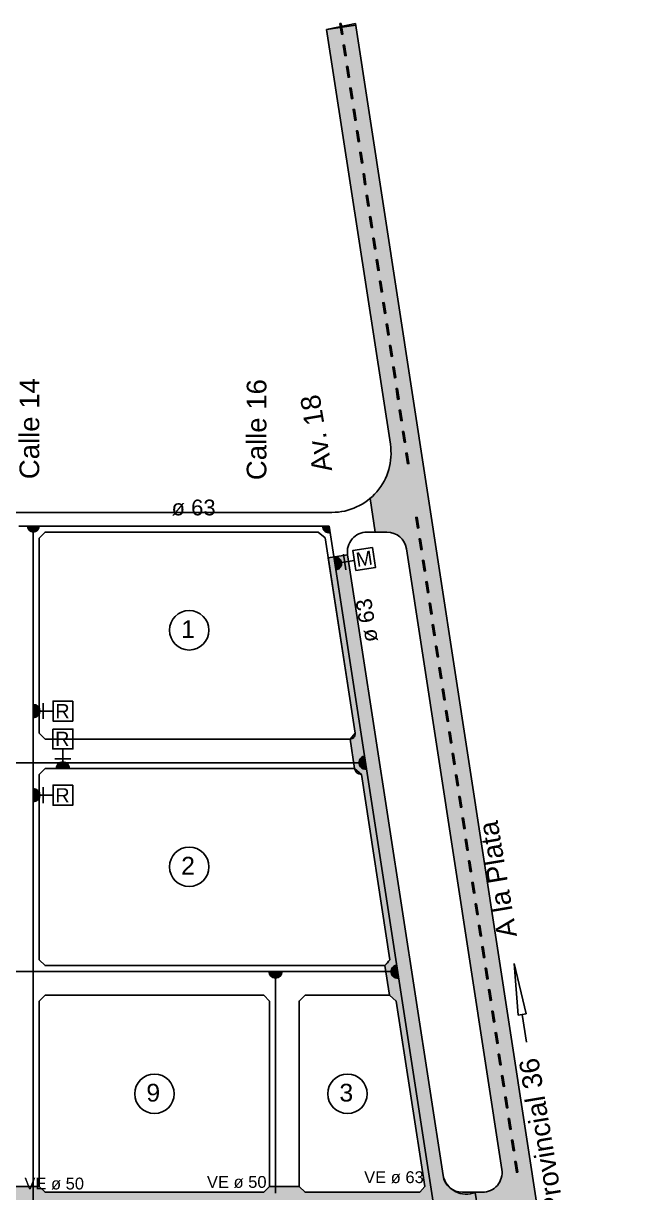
# Model space of a CAD drawing. Extents: x -48 to 13651, y -112 to 3468.
# Drawn here: x 6935 to 7241, y 1734 to 2327 of the extents above; entities that cross this region are included whole.
import ezdxf

# ---------------------------------------------------------------- set-up
doc = ezdxf.new("R2010")
doc.units = 0
doc.header["$LTSCALE"] = 6
doc.header["$MEASUREMENT"] = 0
doc.linetypes.add('DASHED', pattern=[19.05, 12.7, -6.35])
doc.layers.get('0').update_dxf_attribs({"linetype": 'CONTINUOUS'})
for name, color, linetype in [('01', 1, 'CONTINUOUS'), ('02', 2, 'CONTINUOUS'), ('Asfalto', 251, 'CONTINUOUS'), ('Caño 50mm', 1, 'CONTINUOUS'), ('Caño 75mm', 2, 'CONTINUOUS'), ('llaves', 3, 'CONTINUOUS'), ('NOMENCLATURA CAÑOS', 3, 'CONTINUOUS'), ('Pavimento', 253, 'CONTINUOUS'), ('RED SEC', 150, 'CONTINUOUS')]:
    doc.layers.add(name, color=color, linetype=linetype)
doc.styles.add('DATOS', font='arial.ttf')

msp = doc.modelspace()

# ---------------------------------------------------------------- hatches: boundary and pattern name
at = {"layer": 'Asfalto', "linetype": 'DASHED'}
h = msp.add_hatch(color=256, dxfattribs=at)
h.paths.add_polyline_path([(7103.449, 2325.985), (7096.424, 2324.905), (7096.958, 2321.438), (7096.278, 2321.334), (7095.745, 2324.8), (7088.693, 2323.715), (7121.062, 2113.319, -0.260591), (7110.823, 2085.885), (7113.419, 2068.758), (7119.338, 2068.758, -0.3701783), (7129.222, 2060.278), (7177.683, 1745.278, -0.459664), (7167.8, 1733.758), (7164.439, 1733.758, -0.0052273), (7164.203, 1733.661), (7166.462, 1718.758), (7173.184, 1718.758, -0.3701783), (7183.068, 1710.278), (7197.61, 1615.758), (7204.828, 1615.758), (7204.389, 1618.616), (7205.068, 1618.721), (7205.524, 1615.758), (7212.715, 1615.758)])
h.paths.add_polyline_path([(7133.991, 2076.2), (7134.671, 2076.304), (7135.509, 2070.857), (7134.829, 2070.752)], flags=16)
h.paths.add_polyline_path([(7129.801, 2103.437), (7128.963, 2108.884), (7129.642, 2108.989), (7130.48, 2103.541)], flags=16)
h.paths.add_polyline_path([(7135.667, 2065.305), (7136.347, 2065.409), (7137.185, 2059.962), (7136.505, 2059.858)], flags=16)
h.paths.add_polyline_path([(7128.125, 2114.332), (7127.287, 2119.779), (7127.966, 2119.884), (7128.804, 2114.436)], flags=16)
h.paths.add_polyline_path([(7137.343, 2054.41), (7138.023, 2054.515), (7138.861, 2049.067), (7138.182, 2048.963)], flags=16)
h.paths.add_polyline_path([(7126.449, 2125.227), (7125.611, 2130.674), (7126.29, 2130.779), (7127.128, 2125.331)], flags=16)
h.paths.add_polyline_path([(7139.02, 2043.515), (7139.699, 2043.62), (7140.537, 2038.172), (7139.858, 2038.068)], flags=16)
h.paths.add_polyline_path([(7124.772, 2136.121), (7123.934, 2141.569), (7124.614, 2141.673), (7125.452, 2136.226)], flags=16)
h.paths.add_polyline_path([(7140.696, 2032.62), (7141.375, 2032.725), (7142.213, 2027.278), (7141.534, 2027.173)], flags=16)
h.paths.add_polyline_path([(7123.096, 2147.016), (7122.258, 2152.464), (7122.938, 2152.568), (7123.776, 2147.121)], flags=16)
h.paths.add_polyline_path([(7142.372, 2021.726), (7143.051, 2021.83), (7143.889, 2016.383), (7143.21, 2016.278)], flags=16)
h.paths.add_polyline_path([(7121.42, 2157.911), (7120.582, 2163.359), (7121.262, 2163.463), (7122.1, 2158.016)], flags=16)
h.paths.add_polyline_path([(7144.048, 2010.831), (7144.727, 2010.935), (7145.566, 2005.488), (7144.886, 2005.383)], flags=16)
h.paths.add_polyline_path([(7119.744, 2168.806), (7118.906, 2174.253), (7119.586, 2174.358), (7120.424, 2168.91)], flags=16)
h.paths.add_polyline_path([(7145.724, 1999.936), (7146.404, 2000.04), (7147.242, 1994.593), (7146.562, 1994.488)], flags=16)
h.paths.add_polyline_path([(7118.068, 2179.701), (7117.23, 2185.148), (7117.909, 2185.253), (7118.747, 2179.805)], flags=16)
h.paths.add_polyline_path([(7147.4, 1989.041), (7148.08, 1989.146), (7148.918, 1983.698), (7148.238, 1983.594)], flags=16)
h.paths.add_polyline_path([(7116.392, 2190.596), (7115.554, 2196.043), (7116.233, 2196.148), (7117.071, 2190.7)], flags=16)
h.paths.add_polyline_path([(7149.076, 1978.146), (7149.756, 1978.251), (7150.594, 1972.803), (7149.914, 1972.699)], flags=16)
h.paths.add_polyline_path([(7114.716, 2201.49), (7113.878, 2206.938), (7114.557, 2207.042), (7115.395, 2201.595)], flags=16)
h.paths.add_polyline_path([(7150.752, 1967.251), (7151.432, 1967.356), (7152.27, 1961.908), (7151.591, 1961.804)], flags=16)
h.paths.add_polyline_path([(7113.04, 2212.385), (7112.202, 2217.833), (7112.881, 2217.937), (7113.719, 2212.49)], flags=16)
h.paths.add_polyline_path([(7152.429, 1956.357), (7153.108, 1956.461), (7153.946, 1951.014), (7153.267, 1950.909)], flags=16)
h.paths.add_polyline_path([(7111.363, 2223.28), (7110.525, 2228.728), (7111.205, 2228.832), (7112.043, 2223.385)], flags=16)
h.paths.add_polyline_path([(7154.105, 1945.462), (7154.784, 1945.566), (7155.622, 1940.119), (7154.943, 1940.014)], flags=16)
h.paths.add_polyline_path([(7109.687, 2234.175), (7108.849, 2239.622), (7109.529, 2239.727), (7110.367, 2234.28)], flags=16)
h.paths.add_polyline_path([(7155.781, 1934.567), (7156.46, 1934.671), (7157.298, 1929.224), (7156.619, 1929.119)], flags=16)
h.paths.add_polyline_path([(7108.011, 2245.07), (7107.173, 2250.517), (7107.853, 2250.622), (7108.691, 2245.174)], flags=16)
h.paths.add_polyline_path([(7157.457, 1923.672), (7158.137, 1923.777), (7158.975, 1918.329), (7158.295, 1918.225)], flags=16)
h.paths.add_polyline_path([(7106.335, 2255.965), (7105.497, 2261.412), (7106.177, 2261.517), (7107.015, 2256.069)], flags=16)
h.paths.add_polyline_path([(7159.133, 1912.777), (7159.813, 1912.882), (7160.651, 1907.434), (7159.971, 1907.33)], flags=16)
h.paths.add_polyline_path([(7104.659, 2266.859), (7103.821, 2272.307), (7104.5, 2272.411), (7105.338, 2266.964)], flags=16)
h.paths.add_polyline_path([(7160.809, 1901.882), (7161.489, 1901.987), (7162.327, 1896.539), (7161.647, 1896.435)], flags=16)
h.paths.add_polyline_path([(7102.983, 2277.754), (7102.145, 2283.202), (7102.824, 2283.306), (7103.662, 2277.859)], flags=16)
h.paths.add_polyline_path([(7162.485, 1890.987), (7163.165, 1891.092), (7164.003, 1885.645), (7163.323, 1885.54)], flags=16)
h.paths.add_polyline_path([(7101.307, 2288.649), (7100.469, 2294.097), (7101.148, 2294.201), (7101.986, 2288.754)], flags=16)
h.paths.add_polyline_path([(7164.162, 1880.093), (7164.841, 1880.197), (7165.679, 1874.75), (7165, 1874.645)], flags=16)
h.paths.add_polyline_path([(7099.631, 2299.544), (7098.792, 2304.991), (7099.472, 2305.096), (7100.31, 2299.649)], flags=16)
h.paths.add_polyline_path([(7165.838, 1869.198), (7166.517, 1869.302), (7167.355, 1863.855), (7166.676, 1863.75)], flags=16)
h.paths.add_polyline_path([(7097.954, 2310.439), (7097.116, 2315.886), (7097.796, 2315.991), (7098.634, 2310.543)], flags=16)
h.paths.add_polyline_path([(7167.514, 1858.303), (7168.193, 1858.407), (7169.031, 1852.96), (7168.352, 1852.856)], flags=16)
h.paths.add_polyline_path([(7169.19, 1847.408), (7169.869, 1847.513), (7170.707, 1842.065), (7170.028, 1841.961)], flags=16)
h.paths.add_polyline_path([(7170.866, 1836.513), (7171.546, 1836.618), (7172.384, 1831.17), (7171.704, 1831.066)], flags=16)
h.paths.add_polyline_path([(7172.542, 1825.618), (7173.222, 1825.723), (7174.06, 1820.276), (7173.38, 1820.171)], flags=16)
h.paths.add_polyline_path([(7174.218, 1814.724), (7174.898, 1814.828), (7175.736, 1809.381), (7175.056, 1809.276)], flags=16)
h.paths.add_polyline_path([(7175.894, 1803.829), (7176.574, 1803.933), (7177.412, 1798.486), (7176.732, 1798.381)], flags=16)
h.paths.add_polyline_path([(7177.571, 1792.934), (7178.25, 1793.038), (7179.088, 1787.591), (7178.409, 1787.486)], flags=16)
h.paths.add_polyline_path([(7179.247, 1782.039), (7179.926, 1782.144), (7180.764, 1776.696), (7180.085, 1776.592)], flags=16)
h.paths.add_polyline_path([(7180.923, 1771.144), (7181.602, 1771.249), (7182.44, 1765.801), (7181.761, 1765.697)], flags=16)
h.paths.add_polyline_path([(7182.599, 1760.249), (7183.278, 1760.354), (7184.117, 1754.907), (7183.437, 1754.802)], flags=16)
h.paths.add_polyline_path([(7184.275, 1749.355), (7184.955, 1749.459), (7185.793, 1744.012), (7185.113, 1743.907)], flags=16)
h.paths.add_polyline_path([(7189.303, 1716.67), (7189.983, 1716.775), (7190.821, 1711.327), (7190.142, 1711.223)], flags=16)
h.paths.add_polyline_path([(7190.98, 1705.775), (7191.659, 1705.88), (7192.497, 1700.432), (7191.818, 1700.328)], flags=16)
h.paths.add_polyline_path([(7192.656, 1694.88), (7193.335, 1694.985), (7194.173, 1689.537), (7193.494, 1689.433)], flags=16)
h.paths.add_polyline_path([(7194.332, 1683.986), (7195.011, 1684.09), (7195.849, 1678.643), (7195.17, 1678.538)], flags=16)
h.paths.add_polyline_path([(7196.008, 1673.091), (7196.687, 1673.195), (7197.526, 1667.748), (7196.846, 1667.643)], flags=16)
h.paths.add_polyline_path([(7197.684, 1662.196), (7198.364, 1662.3), (7199.202, 1656.853), (7198.522, 1656.748)], flags=16)
h.paths.add_polyline_path([(7199.36, 1651.301), (7200.04, 1651.406), (7200.878, 1645.958), (7200.198, 1645.854)], flags=16)
h.paths.add_polyline_path([(7201.036, 1640.406), (7201.716, 1640.511), (7202.554, 1635.063), (7201.874, 1634.959)], flags=16)
h.paths.add_polyline_path([(7202.713, 1629.511), (7203.392, 1629.616), (7204.23, 1624.168), (7203.551, 1624.064)], flags=16)
at = {"layer": 'Pavimento', "linetype": 'DASHED'}
msp.add_hatch(color=256, dxfattribs=at).paths.add_polyline_path([(7164.203, 1733.661, -0.2742616), (7151.904, 1735.596, -0.2032725), (7147.798, 1742.237), (7099.337, 2057.237), (7089.453, 2055.716), (7103.144, 1966.723, -0.459664), (7100.601, 1963.758), (7102.908, 1948.758), (7106.364, 1945.792), (7120.837, 1851.723), (7118.293, 1848.758), (7120.601, 1833.758), (7124.057, 1830.792), (7138.529, 1736.723), (7135.985, 1733.758), (7077.736, 1733.758), (7074.736, 1736.758), (7059.736, 1736.758), (7056.736, 1733.758), (6945.736, 1733.758), (6942.736, 1736.758), (6927.736, 1736.758), (6924.736, 1733.758), (6806.736, 1733.758), (6803.736, 1736.758), (6788.736, 1736.758), (6785.736, 1733.758), (6667.736, 1733.758), (6664.736, 1736.758), (6649.736, 1736.758), (6646.736, 1733.758), (6646.736, 1718.758), (6649.736, 1715.758), (6664.736, 1715.758), (6667.736, 1718.758), (6740.736, 1718.758), (6743.736, 1715.758), (6758.736, 1715.758), (6761.736, 1718.758), (6830.736, 1718.758), (6833.736, 1715.758), (6848.736, 1715.758), (6851.736, 1718.758), (6924.736, 1718.758), (6927.736, 1715.758), (6942.736, 1715.758), (6945.736, 1718.758), (7056.736, 1718.758), (7059.736, 1715.758), (7074.736, 1715.758), (7077.736, 1718.758), (7138.293, 1718.758), (7141.749, 1715.792), (7156.221, 1621.723), (7153.677, 1618.758), (7155.985, 1603.758), (7159.441, 1600.792), (7170.067, 1531.723), (7167.524, 1528.758), (7169.831, 1513.758), (7173.287, 1510.792), (7187.76, 1416.723), (7185.216, 1413.758), (7187.524, 1398.758), (7190.98, 1395.792), (7202.167, 1323.074, -0.6933481), (7193.998, 1318.494), (7183.678, 1307.577, -0.6989366), (7180.451, 1298.758), (7180.451, 1288.758), (7232.774, 1288.758), (7230.507, 1303.492), (7229.033, 1303.138, -0.0305959), (7226.381, 1302.502, -0.459664), (7214.081, 1311.397), (7202.255, 1388.269, -0.0215651), (7202.108, 1389.221, -0.1989124), (7203.928, 1396.655, -0.3044683), (7215.446, 1401.39), (7213.159, 1416.038, -0.2058361), (7204.082, 1415.51, -0.2966668), (7196.813, 1423.641), (7153.183, 1707.237, -0.459664), (7163.067, 1718.758), (7163.484, 1718.758, -0.0590559), (7166.169, 1718.758), (7166.462, 1718.758)])
at = {"layer": 'RED SEC'}
h = msp.add_hatch(color=256, dxfattribs=at)
edge = h.paths.add_edge_path()
edge.add_line((6943.088, 2071.758), (6936.385, 2071.758))
edge.add_arc((6939.736, 2071.758), 3.351, 180, 360)
h = msp.add_hatch(color=256, dxfattribs=at)
edge = h.paths.add_edge_path()
edge.add_line((7090.02, 2071.758), (7086.669, 2071.758))
edge.add_arc((7090.02, 2071.758), 3.351, 180, 278.746162)
edge.add_line((7090.53, 2068.445), (7090.02, 2071.758))
h = msp.add_hatch(color=256, dxfattribs=at)
edge = h.paths.add_edge_path()
edge.add_line((7092.418, 2056.173), (7093.437, 2049.548))
edge.add_arc((7092.928, 2052.86), 3.351, 638.746162, 818.746162)
h = msp.add_hatch(color=256, dxfattribs=at)
edge = h.paths.add_edge_path()
edge.add_line((6939.736, 1981.287), (6939.736, 1974.585))
edge.add_arc((6939.736, 1977.936), 3.351, 630, 810)
h = msp.add_hatch(color=256, dxfattribs=at)
edge = h.paths.add_edge_path()
edge.add_line((6951.392, 1948.758), (6958.094, 1948.758))
edge.add_arc((6954.743, 1948.758), 3.351, 720, 900)
h = msp.add_hatch(color=256, dxfattribs=at)
edge = h.paths.add_edge_path()
edge.add_line((7108.992, 1948.445), (7107.972, 1955.07))
edge.add_arc((7108.482, 1951.758), 3.351, 98.746162, 278.746162)
h = msp.add_hatch(color=256, dxfattribs=at)
edge = h.paths.add_edge_path()
edge.add_line((6939.736, 1938.604), (6939.736, 1931.901))
edge.add_arc((6939.736, 1935.253), 3.351, 630, 810)
h = msp.add_hatch(color=256, dxfattribs=at)
edge = h.paths.add_edge_path()
edge.add_line((7066.088, 1845.758), (7059.385, 1845.758))
edge.add_arc((7062.736, 1845.758), 3.351, 180, 360)
h = msp.add_hatch(color=256, dxfattribs=at)
edge = h.paths.add_edge_path()
edge.add_line((7125.299, 1842.445), (7124.28, 1849.07))
edge.add_arc((7124.79, 1845.758), 3.351, 98.746162, 278.746162)

# ---------------------------------------------------------------- linework, layer by layer
at = {"color": 57}
for p, q in [((7241.056, 1431.542), (7103.322, 2326.811)), ((7121.062, 2113.319), (7088.693, 2323.715)), ((6386.736, 2078.758), (7091.41, 2078.758)), ((6942.736, 2065.758), (6945.736, 2068.758)), ((6942.736, 1966.758), (6942.736, 2065.758)), ((6945.736, 2068.758), (7084.447, 2068.758)), ((7087.903, 2065.792), (7084.447, 2068.758)), ((7103.144, 1966.723), (7087.903, 2065.792)), ((7109.22, 2068.758), (7119.338, 2068.758)), ((7177.683, 1745.278), (7129.222, 2060.278)), ((7147.798, 1742.237), (7099.337, 2057.237)), ((7100.601, 1963.758), (7103.144, 1966.723)), ((6945.736, 1963.758), (7100.601, 1963.758)), ((6945.736, 1948.758), (7102.908, 1948.758)), ((7106.364, 1945.792), (7102.908, 1948.758)), ((7120.837, 1851.723), (7106.364, 1945.792)), ((7118.293, 1848.758), (7120.837, 1851.723)), ((6945.736, 1848.758), (7118.293, 1848.758)), ((6945.736, 1833.758), (7056.736, 1833.758)), ((7059.736, 1830.758), (7056.736, 1833.758)), ((7074.736, 1830.758), (7077.736, 1833.758)), ((7077.736, 1833.758), (7120.601, 1833.758)), ((7124.057, 1830.792), (7120.601, 1833.758)), ((7059.736, 1736.758), (7059.736, 1830.758)), ((7074.736, 1736.758), (7074.736, 1830.758)), ((7138.529, 1736.723), (7124.057, 1830.792)), ((6945.736, 1733.758), (7056.736, 1733.758)), ((7056.736, 1733.758), (7059.736, 1736.758)), ((7077.736, 1733.758), (7074.736, 1736.758)), ((7077.736, 1733.758), (7135.985, 1733.758)), ((7135.985, 1733.758), (7138.529, 1736.723)), ((7157.682, 1733.758), (7167.8, 1733.758))]:
    msp.add_line(p, q, dxfattribs=at)
at = {"color": 2}
for p, q in [((6945.736, 1963.758), (6942.736, 1966.758)), ((6945.736, 1948.758), (6942.736, 1945.758)), ((6942.736, 1851.758), (6942.736, 1945.758)), ((6945.736, 1848.758), (6942.736, 1851.758)), ((6945.736, 1833.758), (6942.736, 1830.758)), ((6942.736, 1736.758), (6942.736, 1830.758)), ((6945.736, 1733.758), (6942.736, 1736.758))]:
    msp.add_line(p, q, dxfattribs=at)
at = {"color": 57}
for points in [[(7087.903, 2065.792), (7084.447, 2068.758), (6945.736, 2068.758), (6942.736, 2065.758), (6942.736, 1966.758), (6945.736, 1963.758), (7100.601, 1963.758), (7103.144, 1966.723)], [(7106.364, 1945.792), (7102.908, 1948.758), (6945.736, 1948.758), (6942.736, 1945.758), (6942.736, 1851.758), (6945.736, 1848.758), (7118.293, 1848.758), (7120.837, 1851.723)], [(7059.736, 1830.758), (7056.736, 1833.758), (6945.736, 1833.758), (6942.736, 1830.758), (6942.736, 1736.758), (6945.736, 1733.758), (7056.736, 1733.758), (7059.736, 1736.758)], [(7059.736, 1830.758), (7056.736, 1833.758), (6945.736, 1833.758), (6942.736, 1830.758), (6942.736, 1736.758), (6945.736, 1733.758), (7056.736, 1733.758), (7059.736, 1736.758)], [(7124.057, 1830.792), (7120.601, 1833.758), (7077.736, 1833.758), (7074.736, 1830.758), (7074.736, 1736.758), (7077.736, 1733.758), (7135.985, 1733.758), (7138.529, 1736.723)], [(7124.057, 1830.792), (7120.601, 1833.758), (7077.736, 1833.758), (7074.736, 1830.758), (7074.736, 1736.758), (7077.736, 1733.758), (7135.985, 1733.758), (7138.529, 1736.723)]]:
    msp.add_lwpolyline(points, close=True, dxfattribs=at)
for centre, radius, start, end in [((7091.41, 2108.758), 30, 270, 8.746162), ((7109.22, 2058.758), 10, 90, 188.746162), ((7119.338, 2058.758), 10, 8.746162, 90), ((7167.8, 1743.758), 10, 270, 8.746162), ((7157.682, 1743.758), 10, 188.746162, 270)]:
    msp.add_arc(centre, radius, start, end, dxfattribs=at)
at = {"layer": '01'}
for p, q in [((7189.959, 1824.321), (7183.943, 1849.918)), ((7185.952, 1823.701), (7183.943, 1849.918)), ((7185.952, 1823.701), (7189.959, 1824.321)), ((7187.955, 1824.011), (7190.135, 1809.939))]:
    msp.add_line(p, q, dxfattribs=at)
for points in [[(7111.975, 2060.959), (7113.528, 2050.861), (7103.609, 2049.335), (7102.055, 2059.433)], [(6959.793, 1983.044), (6959.793, 1972.828), (6949.757, 1972.828), (6949.757, 1983.044)], [(6949.635, 1968.815), (6959.851, 1968.815), (6959.851, 1958.779), (6949.635, 1958.779)], [(6959.793, 1940.361), (6959.793, 1930.144), (6949.757, 1930.144), (6949.757, 1940.361)]]:
    msp.add_lwpolyline(points, close=True, dxfattribs=at)
for points in [[(7092.928, 2052.86), (7102.832, 2054.384)], [(6939.736, 1977.936), (6949.757, 1977.936)], [(6954.743, 1948.758), (6954.743, 1958.779)], [(6939.736, 1935.253), (6949.757, 1935.253)]]:
    msp.add_lwpolyline(points, dxfattribs=at)
at = {"layer": 'Asfalto'}
for p, q in [((7088.693, 2323.715), (7103.322, 2326.811)), ((7113.419, 2068.758), (7110.823, 2085.885))]:
    msp.add_line(p, q, dxfattribs=at)
for points in [[(7096.12, 2326.886), (7096.958, 2321.438), (7096.278, 2321.334), (7095.44, 2326.781), (7096.12, 2326.886)], [(7097.796, 2315.991), (7098.634, 2310.543), (7097.954, 2310.439), (7097.116, 2315.886), (7097.796, 2315.991)], [(7099.472, 2305.096), (7100.31, 2299.649), (7099.631, 2299.544), (7098.792, 2304.991), (7099.472, 2305.096)], [(7101.148, 2294.201), (7101.986, 2288.754), (7101.307, 2288.649), (7100.469, 2294.097), (7101.148, 2294.201)], [(7102.824, 2283.306), (7103.662, 2277.859), (7102.983, 2277.754), (7102.145, 2283.202), (7102.824, 2283.306)], [(7104.5, 2272.411), (7105.338, 2266.964), (7104.659, 2266.859), (7103.821, 2272.307), (7104.5, 2272.411)], [(7106.177, 2261.517), (7107.015, 2256.069), (7106.335, 2255.965), (7105.497, 2261.412), (7106.177, 2261.517)], [(7107.853, 2250.622), (7108.691, 2245.174), (7108.011, 2245.07), (7107.173, 2250.517), (7107.853, 2250.622)], [(7109.529, 2239.727), (7110.367, 2234.28), (7109.687, 2234.175), (7108.849, 2239.622), (7109.529, 2239.727)], [(7111.205, 2228.832), (7112.043, 2223.385), (7111.363, 2223.28), (7110.525, 2228.728), (7111.205, 2228.832)], [(7112.881, 2217.937), (7113.719, 2212.49), (7113.04, 2212.385), (7112.202, 2217.833), (7112.881, 2217.937)], [(7114.557, 2207.042), (7115.395, 2201.595), (7114.716, 2201.49), (7113.878, 2206.938), (7114.557, 2207.042)], [(7116.233, 2196.148), (7117.071, 2190.7), (7116.392, 2190.596), (7115.554, 2196.043), (7116.233, 2196.148)], [(7117.909, 2185.253), (7118.747, 2179.805), (7118.068, 2179.701), (7117.23, 2185.148), (7117.909, 2185.253)], [(7119.586, 2174.358), (7120.424, 2168.91), (7119.744, 2168.806), (7118.906, 2174.253), (7119.586, 2174.358)], [(7121.262, 2163.463), (7122.1, 2158.016), (7121.42, 2157.911), (7120.582, 2163.359), (7121.262, 2163.463)], [(7122.938, 2152.568), (7123.776, 2147.121), (7123.096, 2147.016), (7122.258, 2152.464), (7122.938, 2152.568)], [(7124.614, 2141.673), (7125.452, 2136.226), (7124.772, 2136.121), (7123.934, 2141.569), (7124.614, 2141.673)], [(7126.29, 2130.779), (7127.128, 2125.331), (7126.449, 2125.227), (7125.611, 2130.674), (7126.29, 2130.779)], [(7127.966, 2119.884), (7128.804, 2114.436), (7128.125, 2114.332), (7127.287, 2119.779), (7127.966, 2119.884)], [(7129.642, 2108.989), (7130.48, 2103.541), (7129.801, 2103.437), (7128.963, 2108.884), (7129.642, 2108.989)], [(7134.671, 2076.304), (7135.509, 2070.857), (7134.829, 2070.752), (7133.991, 2076.2), (7134.671, 2076.304)], [(7136.347, 2065.409), (7137.185, 2059.962), (7136.505, 2059.858), (7135.667, 2065.305), (7136.347, 2065.409)], [(7138.023, 2054.515), (7138.861, 2049.067), (7138.182, 2048.963), (7137.343, 2054.41), (7138.023, 2054.515)], [(7139.699, 2043.62), (7140.537, 2038.172), (7139.858, 2038.068), (7139.02, 2043.515), (7139.699, 2043.62)], [(7141.375, 2032.725), (7142.213, 2027.278), (7141.534, 2027.173), (7140.696, 2032.62), (7141.375, 2032.725)], [(7143.051, 2021.83), (7143.889, 2016.383), (7143.21, 2016.278), (7142.372, 2021.726), (7143.051, 2021.83)], [(7144.727, 2010.935), (7145.566, 2005.488), (7144.886, 2005.383), (7144.048, 2010.831), (7144.727, 2010.935)], [(7146.404, 2000.04), (7147.242, 1994.593), (7146.562, 1994.488), (7145.724, 1999.936), (7146.404, 2000.04)], [(7148.08, 1989.146), (7148.918, 1983.698), (7148.238, 1983.594), (7147.4, 1989.041), (7148.08, 1989.146)], [(7149.756, 1978.251), (7150.594, 1972.803), (7149.914, 1972.699), (7149.076, 1978.146), (7149.756, 1978.251)], [(7151.432, 1967.356), (7152.27, 1961.908), (7151.591, 1961.804), (7150.752, 1967.251), (7151.432, 1967.356)], [(7153.108, 1956.461), (7153.946, 1951.014), (7153.267, 1950.909), (7152.429, 1956.357), (7153.108, 1956.461)], [(7154.784, 1945.566), (7155.622, 1940.119), (7154.943, 1940.014), (7154.105, 1945.462), (7154.784, 1945.566)], [(7156.46, 1934.671), (7157.298, 1929.224), (7156.619, 1929.119), (7155.781, 1934.567), (7156.46, 1934.671)], [(7158.137, 1923.777), (7158.975, 1918.329), (7158.295, 1918.225), (7157.457, 1923.672), (7158.137, 1923.777)], [(7159.813, 1912.882), (7160.651, 1907.434), (7159.971, 1907.33), (7159.133, 1912.777), (7159.813, 1912.882)], [(7161.489, 1901.987), (7162.327, 1896.539), (7161.647, 1896.435), (7160.809, 1901.882), (7161.489, 1901.987)], [(7163.165, 1891.092), (7164.003, 1885.645), (7163.323, 1885.54), (7162.485, 1890.987), (7163.165, 1891.092)], [(7164.841, 1880.197), (7165.679, 1874.75), (7165, 1874.645), (7164.162, 1880.093), (7164.841, 1880.197)], [(7166.517, 1869.302), (7167.355, 1863.855), (7166.676, 1863.75), (7165.838, 1869.198), (7166.517, 1869.302)], [(7168.193, 1858.407), (7169.031, 1852.96), (7168.352, 1852.856), (7167.514, 1858.303), (7168.193, 1858.407)], [(7169.869, 1847.513), (7170.707, 1842.065), (7170.028, 1841.961), (7169.19, 1847.408), (7169.869, 1847.513)], [(7171.546, 1836.618), (7172.384, 1831.17), (7171.704, 1831.066), (7170.866, 1836.513), (7171.546, 1836.618)], [(7173.222, 1825.723), (7174.06, 1820.276), (7173.38, 1820.171), (7172.542, 1825.618), (7173.222, 1825.723)], [(7174.898, 1814.828), (7175.736, 1809.381), (7175.056, 1809.276), (7174.218, 1814.724), (7174.898, 1814.828)], [(7176.574, 1803.933), (7177.412, 1798.486), (7176.732, 1798.381), (7175.894, 1803.829), (7176.574, 1803.933)], [(7178.25, 1793.038), (7179.088, 1787.591), (7178.409, 1787.486), (7177.571, 1792.934), (7178.25, 1793.038)], [(7179.926, 1782.144), (7180.764, 1776.696), (7180.085, 1776.592), (7179.247, 1782.039), (7179.926, 1782.144)], [(7181.602, 1771.249), (7182.44, 1765.801), (7181.761, 1765.697), (7180.923, 1771.144), (7181.602, 1771.249)], [(7183.278, 1760.354), (7184.117, 1754.907), (7183.437, 1754.802), (7182.599, 1760.249), (7183.278, 1760.354)], [(7184.955, 1749.459), (7185.793, 1744.012), (7185.113, 1743.907), (7184.275, 1749.355), (7184.955, 1749.459)]]:
    msp.add_lwpolyline(points, dxfattribs=at)
at = {"layer": 'Caño 50mm'}
for p, q in [((6939.736, 2071.758), (6939.736, 1966.758)), ((6945.736, 1951.758), (7108.482, 1951.758)), ((6939.736, 1942.025), (6939.736, 1295.758)), ((6383.736, 1845.758), (7124.79, 1845.758)), ((7062.736, 1733.378), (7062.736, 1845.758))]:
    msp.add_line(p, q, dxfattribs=at)
at = {"layer": 'Caño 50mm', "linetype": 'DASHED'}
for p, q in [((6939.736, 1942.025), (6939.736, 1966.758)), ((6945.736, 1951.758), (6924.736, 1951.758))]:
    msp.add_line(p, q, dxfattribs=at)
at = {"layer": 'Caño 75mm'}
for p, q in [((7090.02, 2071.758), (6932.317, 2071.758)), ((7185.073, 1453.915), (7090.02, 2071.758))]:
    msp.add_line(p, q, dxfattribs=at)
at = {"layer": 'llaves', "linetype": 'DASHED'}
msp.add_line((7088.693, 2323.715), (7103.449, 2325.985), dxfattribs=at)
at = {"layer": 'NOMENCLATURA CAÑOS'}
for points in [[(7097.27, 2057.584), (7098.489, 2049.66)], [(6944.747, 1981.944), (6944.747, 1973.928)], [(6950.735, 1953.768), (6958.751, 1953.768)], [(6944.747, 1939.261), (6944.747, 1931.244)]]:
    msp.add_lwpolyline(points, dxfattribs=at)
for centre in [(7018.912, 2018.93), (7018.912, 1898.93), (7001.236, 1783.758), (7099.282, 1783.766)]:
    msp.add_circle(centre, 10, dxfattribs=at)
at = {"layer": 'Pavimento'}
msp.add_lwpolyline([(7166.468, 1718.718), (7164.203, 1733.661, -0.4592416), (7147.798, 1742.237), (7099.337, 2057.237), (7099.337, 2057.237), (7089.453, 2055.716), (7103.144, 1966.723, -0.459664), (7100.601, 1963.758), (7102.908, 1948.758, 0.3701783), (7106.364, 1945.792), (7120.837, 1851.723, 0.0022202), (7118.293, 1848.758), (7120.601, 1833.758), (7124.057, 1830.792), (7138.529, 1736.723), (7135.985, 1733.758), (7077.736, 1733.758), (7074.736, 1736.758), (7059.736, 1736.758), (7056.736, 1733.758), (6945.736, 1733.758), (6942.736, 1736.758), (6927.736, 1736.758)], format="xyb", dxfattribs=at)
at = {"layer": 'RED SEC'}
for centre, start, end in [((7090.02, 2071.758), 180, 278.746162), ((7092.928, 2052.86), 278.746162, 98.746162), ((6939.736, 1977.936), 270, 90), ((6954.743, 1948.758), 0, 180), ((7108.482, 1951.758), 98.746162, 278.746162), ((6939.736, 1935.253), 270, 90), ((7062.736, 1845.758), 180, 0), ((7124.79, 1845.758), 98.746162, 278.746162)]:
    msp.add_arc(centre, 3.351, start, end, dxfattribs=at)

# ---------------------------------------------------------------- texts
at = {"layer": '02', "color": 2, "style": 'DATOS'}
for s, height, rotation, p in [('Calle 14', 10, 90, (6942.736, 2095.608)), ('Calle 16', 10, 90, (7058.108, 2095.119)), ('Av. 18', 10, 99.529633, (7091.557, 2100.057)), ('M', 7.2, 8.746162, (7104.182, 2051.082)), ('ø 63', 8, 98.963639, (7114.735, 2013.46)), ('A la Plata', 10, 99.529633, (7185.374, 1863.813)), ('Ruta Provincial 36', 10, 99.529633, (7214.846, 1690.685))]:
    msp.add_text(s, height=height, rotation=rotation, dxfattribs=at).set_placement(p)
for s, height, p in [('ø 63', 8, (7009.947, 2077.245)), ('R', 7.2, (6950.928, 1974.304)), ('R', 7.2, (6950.806, 1960.254)), ('R', 7.2, (6950.928, 1931.62)), ('VE ø 63', 6, (7107.754, 1738.429)), ('VE ø 50', 6, (6935.204, 1735.203)), ('VE ø 50', 6, (7027.911, 1736.021))]:
    msp.add_text(s, height=height, dxfattribs=at).set_placement(p)
at = {"layer": 'NOMENCLATURA CAÑOS', "style": 'DATOS'}
for s, p in [('1', (7014.824, 2014.982)), ('2', (7014.824, 1894.982)), ('9', (6997.149, 1779.809)), ('3', (7095.195, 1779.818))]:
    msp.add_text(s, height=9, dxfattribs=at).set_placement(p)

doc.saveas('drawing.dxf')
